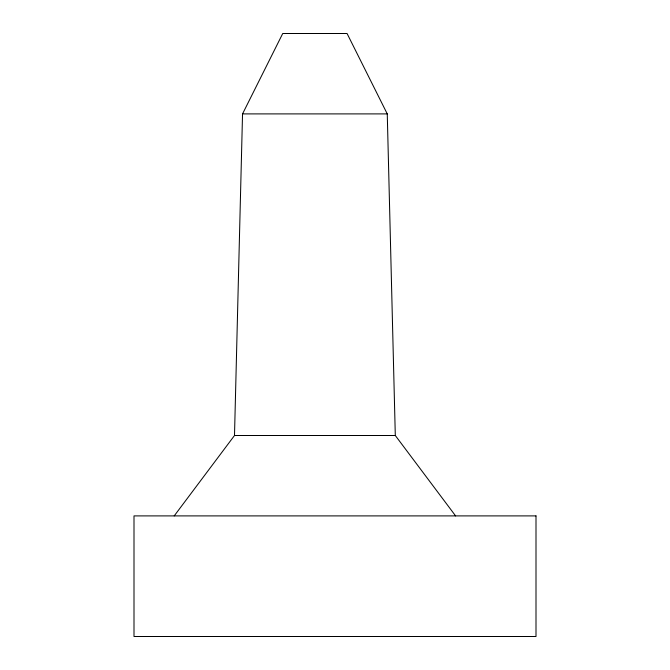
<?xml version="1.0" encoding="UTF-8"?>
<svg xmlns="http://www.w3.org/2000/svg" width="670" height="670" viewBox="0 0 670 670"><rect width="100%" height="100%" fill="white"/><g stroke="black" fill="none" stroke-linecap="round" stroke-linejoin="round"><path stroke-width="1" d="M174.2 515.9L234.5 435.5L242.54 113.9L282.74 33.5L347.06 33.5L387.26 113.9L395.3 435.5L455.6 515.9M242.54 113.9L387.26 113.9M234.5 435.5L395.3 435.5M536 515.9L134 515.9L134 636.5L536 636.5L536 515.9"/></g></svg>
